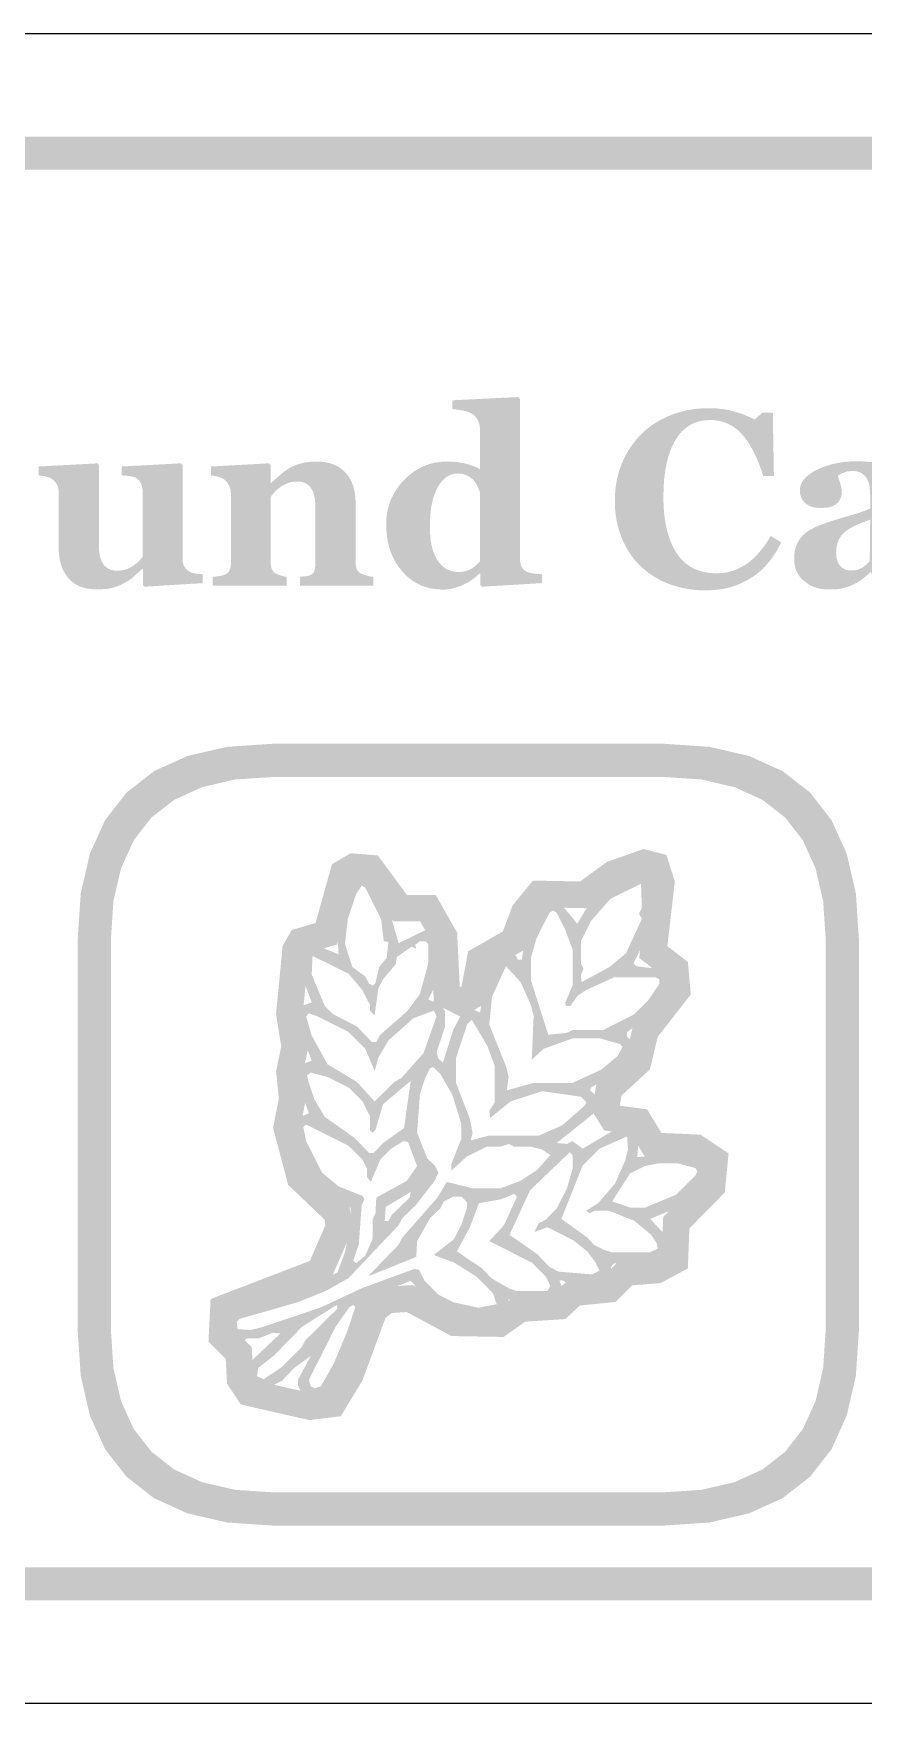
# Model space of a CAD drawing. Header units: millimetres. Extents: x 6 to 594, y 82 to 394.
# Drawn here: x 372.77 to 382.76, y 183.76 to 203.84 of the extents above; entities that cross this region are included whole.
import ezdxf

# ---------------------------------------------------------------- set-up
doc = ezdxf.new("R2010")
doc.units = ezdxf.units.MM
doc.layers.add('CUT', color=1, linetype='Continuous')
doc.layers.add('RASTER', color=7, linetype='Continuous')

msp = doc.modelspace()

# ---------------------------------------------------------------- hatches: boundary and pattern name
at = {"layer": 'RASTER'}
h = msp.add_hatch(color=7, dxfattribs=at)
h.paths.add_polyline_path([(347.2, 200.4), (347.234, 200.916), (347.338, 201.363), (347.509, 201.741), (347.75, 202.05), (348.059, 202.291), (348.438, 202.463), (348.884, 202.566), (349.4, 202.6), (406.6, 202.6), (407.116, 202.566), (407.563, 202.463), (407.941, 202.291), (408.25, 202.05), (408.491, 201.741), (408.663, 201.363), (408.766, 200.916), (408.8, 200.4), (408.8, 187.2), (408.766, 186.684), (408.662, 186.238), (408.491, 185.859), (408.25, 185.55), (407.941, 185.309), (407.563, 185.138), (407.116, 185.034), (406.6, 185), (349.4, 185), (348.884, 185.034), (348.438, 185.138), (348.059, 185.309), (347.75, 185.55), (347.509, 185.859), (347.338, 186.238), (347.234, 186.684), (347.2, 187.2)])
h.paths.add_polyline_path([(347.6, 200.4), (347.6, 187.2), (347.628, 186.778), (347.713, 186.413), (347.853, 186.103), (348.05, 185.85), (348.303, 185.653), (348.612, 185.513), (348.978, 185.428), (349.4, 185.4), (406.6, 185.4), (407.022, 185.428), (407.388, 185.513), (407.697, 185.653), (407.95, 185.85), (408.147, 186.103), (408.287, 186.413), (408.372, 186.778), (408.4, 187.2), (408.4, 200.4), (408.372, 200.822), (408.287, 201.188), (408.147, 201.497), (407.95, 201.75), (407.697, 201.947), (407.388, 202.088), (407.022, 202.172), (406.6, 202.2), (349.4, 202.2), (348.978, 202.172), (348.612, 202.088), (348.303, 201.947), (348.05, 201.75), (347.853, 201.497), (347.713, 201.188), (347.628, 200.822), (347.6, 200.4)])
h = msp.add_hatch(color=7, dxfattribs=at)
h.paths.add_polyline_path([(378.887, 197.231), (378.165, 197.188), (378.143, 197.209), (378.143, 197.344), (378.133, 197.346), (378.114, 197.327), (378.094, 197.309), (378.072, 197.291), (378.048, 197.274), (378.023, 197.257), (377.996, 197.241), (377.968, 197.226), (377.938, 197.211), (377.908, 197.197), (377.877, 197.186), (377.846, 197.176), (377.816, 197.168), (377.785, 197.161), (377.754, 197.157), (377.723, 197.154), (377.692, 197.153), (377.619, 197.157), (377.55, 197.167), (377.484, 197.184), (377.422, 197.208), (377.362, 197.239), (377.306, 197.277), (377.253, 197.321), (377.204, 197.373), (377.159, 197.43), (377.12, 197.491), (377.087, 197.556), (377.06, 197.625), (377.039, 197.698), (377.024, 197.775), (377.015, 197.856), (377.012, 197.941), (377.015, 198.017), (377.025, 198.09), (377.042, 198.161), (377.066, 198.228), (377.096, 198.293), (377.133, 198.355), (377.176, 198.415), (377.227, 198.471), (377.282, 198.523), (377.339, 198.568), (377.4, 198.606), (377.464, 198.637), (377.53, 198.662), (377.599, 198.679), (377.671, 198.689), (377.746, 198.693), (377.776, 198.692), (377.805, 198.691), (377.834, 198.689), (377.862, 198.686), (377.89, 198.682), (377.918, 198.677), (377.945, 198.672), (377.971, 198.666), (377.997, 198.659), (378.022, 198.651), (378.045, 198.644), (378.066, 198.636), (378.087, 198.628), (378.106, 198.62), (378.123, 198.611), (378.14, 198.602), (378.14, 199.081), (378.14, 199.094), (378.139, 199.108), (378.137, 199.121), (378.134, 199.133), (378.131, 199.146), (378.128, 199.158), (378.123, 199.171), (378.118, 199.183), (378.112, 199.194), (378.106, 199.205), (378.099, 199.215), (378.092, 199.225), (378.085, 199.234), (378.077, 199.242), (378.068, 199.25), (378.059, 199.257), (378.048, 199.264), (378.035, 199.272), (378.022, 199.278), (378.008, 199.284), (377.994, 199.29), (377.978, 199.295), (377.962, 199.299), (377.946, 199.303), (377.929, 199.306), (377.912, 199.309), (377.895, 199.312), (377.878, 199.315), (377.86, 199.317), (377.843, 199.319), (377.826, 199.321), (377.809, 199.323), (377.809, 199.429), (378.6, 199.468), (378.622, 199.444), (378.622, 197.524), (378.622, 197.51), (378.623, 197.497), (378.624, 197.484), (378.626, 197.472), (378.629, 197.461), (378.632, 197.45), (378.636, 197.44), (378.64, 197.43), (378.645, 197.421), (378.651, 197.412), (378.657, 197.404), (378.664, 197.396), (378.672, 197.389), (378.68, 197.382), (378.69, 197.376), (378.699, 197.37), (378.708, 197.366), (378.717, 197.362), (378.727, 197.359), (378.737, 197.356), (378.749, 197.353), (378.762, 197.351), (378.775, 197.348), (378.79, 197.346), (378.804, 197.345), (378.818, 197.343), (378.831, 197.342), (378.844, 197.341), (378.855, 197.34), (378.867, 197.339), (378.877, 197.338), (378.887, 197.338)])
h.paths.add_polyline_path([(378.14, 197.492), (378.14, 198.319), (378.137, 198.328), (378.134, 198.336), (378.131, 198.345), (378.128, 198.355), (378.124, 198.364), (378.12, 198.374), (378.116, 198.384), (378.111, 198.394), (378.107, 198.404), (378.101, 198.414), (378.096, 198.424), (378.09, 198.434), (378.083, 198.443), (378.076, 198.453), (378.069, 198.462), (378.061, 198.471), (378.053, 198.479), (378.045, 198.486), (378.036, 198.494), (378.027, 198.5), (378.016, 198.507), (378.006, 198.514), (377.994, 198.52), (377.982, 198.526), (377.97, 198.531), (377.957, 198.536), (377.944, 198.54), (377.93, 198.543), (377.916, 198.546), (377.902, 198.548), (377.887, 198.549), (377.872, 198.549), (377.836, 198.547), (377.802, 198.539), (377.769, 198.526), (377.739, 198.508), (377.709, 198.484), (377.682, 198.456), (377.656, 198.422), (377.632, 198.384), (377.61, 198.34), (377.591, 198.292), (377.574, 198.24), (377.561, 198.184), (377.551, 198.123), (377.544, 198.059), (377.539, 197.99), (377.538, 197.916), (377.538, 197.887), (377.539, 197.858), (377.54, 197.831), (377.542, 197.804), (377.544, 197.777), (377.547, 197.752), (377.551, 197.727), (377.555, 197.703), (377.559, 197.68), (377.565, 197.657), (377.571, 197.635), (377.578, 197.613), (377.586, 197.592), (377.594, 197.571), (377.604, 197.551), (377.614, 197.531), (377.625, 197.512), (377.637, 197.494), (377.649, 197.478), (377.663, 197.462), (377.677, 197.447), (377.691, 197.434), (377.707, 197.421), (377.723, 197.409), (377.74, 197.399), (377.758, 197.39), (377.777, 197.383), (377.797, 197.377), (377.817, 197.372), (377.838, 197.368), (377.861, 197.366), (377.884, 197.366), (377.905, 197.366), (377.926, 197.368), (377.946, 197.37), (377.965, 197.374), (377.983, 197.379), (378, 197.385), (378.016, 197.392), (378.031, 197.4), (378.046, 197.409), (378.06, 197.419), (378.074, 197.429), (378.088, 197.44), (378.101, 197.452), (378.114, 197.464), (378.127, 197.478), (378.14, 197.492)])
for points in [[(380.85, 197.144), (380.793, 197.145), (380.737, 197.149), (380.683, 197.155), (380.629, 197.163), (380.576, 197.173), (380.524, 197.186), (380.472, 197.201), (380.422, 197.218), (380.373, 197.238), (380.326, 197.259), (380.28, 197.283), (380.236, 197.309), (380.193, 197.337), (380.152, 197.367), (380.113, 197.399), (380.075, 197.433), (380.04, 197.468), (380.006, 197.506), (379.975, 197.545), (379.945, 197.587), (379.918, 197.63), (379.892, 197.676), (379.868, 197.724), (379.846, 197.773), (379.827, 197.825), (379.81, 197.877), (379.796, 197.931), (379.784, 197.986), (379.775, 198.043), (379.768, 198.1), (379.764, 198.159), (379.763, 198.22), (379.764, 198.279), (379.768, 198.338), (379.775, 198.396), (379.784, 198.452), (379.796, 198.508), (379.81, 198.562), (379.827, 198.615), (379.847, 198.667), (379.869, 198.718), (379.894, 198.767), (379.92, 198.814), (379.948, 198.859), (379.979, 198.903), (380.012, 198.945), (380.047, 198.985), (380.084, 199.024), (380.122, 199.06), (380.162, 199.094), (380.204, 199.125), (380.248, 199.155), (380.294, 199.183), (380.342, 199.208), (380.391, 199.232), (380.443, 199.253), (380.495, 199.272), (380.549, 199.289), (380.604, 199.303), (380.659, 199.314), (380.716, 199.323), (380.773, 199.329), (380.832, 199.333), (380.891, 199.334), (380.934, 199.334), (380.975, 199.332), (381.016, 199.328), (381.056, 199.324), (381.095, 199.318), (381.133, 199.311), (381.17, 199.302), (381.206, 199.293), (381.241, 199.282), (381.274, 199.271), (381.306, 199.26), (381.337, 199.248), (381.366, 199.236), (381.394, 199.224), (381.421, 199.211), (381.446, 199.198), (381.537, 199.279), (381.664, 199.279), (381.677, 198.52), (381.549, 198.52), (381.52, 198.604), (381.491, 198.682), (381.46, 198.754), (381.428, 198.821), (381.394, 198.882), (381.359, 198.937), (381.323, 198.986), (381.285, 199.03), (381.245, 199.068), (381.204, 199.101), (381.16, 199.129), (381.114, 199.152), (381.066, 199.169), (381.016, 199.182), (380.964, 199.19), (380.91, 199.192), (380.843, 199.188), (380.78, 199.177), (380.722, 199.158), (380.667, 199.132), (380.617, 199.097), (380.571, 199.056), (380.529, 199.007), (380.491, 198.95), (380.457, 198.886), (380.428, 198.816), (380.403, 198.74), (380.383, 198.658), (380.368, 198.57), (380.356, 198.476), (380.35, 198.376), (380.347, 198.269), (380.348, 198.209), (380.35, 198.15), (380.354, 198.094), (380.36, 198.04), (380.367, 197.988), (380.375, 197.939), (380.385, 197.892), (380.396, 197.847), (380.409, 197.804), (380.423, 197.763), (380.438, 197.725), (380.453, 197.689), (380.47, 197.655), (380.487, 197.622), (380.505, 197.593), (380.525, 197.565), (380.546, 197.538), (380.569, 197.513), (380.593, 197.49), (380.617, 197.468), (380.643, 197.449), (380.669, 197.431), (380.697, 197.415), (380.725, 197.401), (380.755, 197.389), (380.785, 197.379), (380.816, 197.37), (380.847, 197.362), (380.88, 197.357), (380.913, 197.353), (380.947, 197.35), (380.982, 197.349), (381.032, 197.351), (381.081, 197.356), (381.129, 197.365), (381.176, 197.377), (381.221, 197.393), (381.264, 197.412), (381.306, 197.435), (381.347, 197.461), (381.387, 197.49), (381.426, 197.524), (381.463, 197.56), (381.5, 197.601), (381.537, 197.645), (381.572, 197.692), (381.606, 197.743), (381.639, 197.798), (381.765, 197.721), (381.749, 197.69), (381.733, 197.659), (381.716, 197.629), (381.698, 197.599), (381.68, 197.571), (381.661, 197.543), (381.642, 197.517), (381.622, 197.491), (381.601, 197.466), (381.58, 197.442), (381.558, 197.418), (381.535, 197.396), (381.511, 197.375), (381.487, 197.354), (381.462, 197.334), (381.436, 197.316), (381.406, 197.296), (381.376, 197.278), (381.346, 197.26), (381.314, 197.244), (381.282, 197.229), (381.249, 197.215), (381.215, 197.202), (381.18, 197.19), (381.144, 197.179), (381.107, 197.17), (381.068, 197.162), (381.028, 197.156), (380.986, 197.151), (380.942, 197.147), (380.897, 197.145), (380.85, 197.144)], [(374.804, 197.231), (374.106, 197.188), (374.084, 197.209), (374.084, 197.401), (374.075, 197.401), (374.063, 197.389), (374.05, 197.378), (374.038, 197.367), (374.026, 197.356), (374.014, 197.345), (374.001, 197.334), (373.989, 197.323), (373.978, 197.312), (373.965, 197.301), (373.953, 197.291), (373.939, 197.281), (373.925, 197.271), (373.911, 197.261), (373.896, 197.252), (373.88, 197.243), (373.864, 197.234), (373.845, 197.224), (373.827, 197.215), (373.809, 197.207), (373.791, 197.199), (373.774, 197.192), (373.756, 197.186), (373.739, 197.18), (373.723, 197.175), (373.705, 197.171), (373.686, 197.167), (373.664, 197.163), (373.641, 197.161), (373.616, 197.159), (373.588, 197.157), (373.559, 197.156), (373.529, 197.156), (373.475, 197.158), (373.424, 197.164), (373.377, 197.175), (373.333, 197.189), (373.292, 197.208), (373.255, 197.231), (373.221, 197.258), (373.189, 197.289), (373.162, 197.324), (373.138, 197.363), (373.118, 197.405), (373.101, 197.45), (373.088, 197.499), (373.079, 197.551), (373.073, 197.607), (373.072, 197.666), (373.072, 198.325), (373.071, 198.339), (373.07, 198.352), (373.068, 198.365), (373.066, 198.377), (373.063, 198.388), (373.059, 198.399), (373.055, 198.409), (373.05, 198.418), (373.044, 198.427), (373.038, 198.435), (373.031, 198.444), (373.024, 198.452), (373.016, 198.46), (373.008, 198.467), (373, 198.475), (372.991, 198.482), (372.983, 198.487), (372.975, 198.492), (372.967, 198.496), (372.957, 198.501), (372.947, 198.504), (372.937, 198.508), (372.926, 198.511), (372.915, 198.513), (372.903, 198.516), (372.892, 198.518), (372.881, 198.519), (372.87, 198.521), (372.86, 198.523), (372.849, 198.524), (372.839, 198.525), (372.83, 198.526), (372.83, 198.633), (373.54, 198.671), (373.556, 198.649), (373.556, 197.675), (373.557, 197.638), (373.56, 197.604), (373.565, 197.573), (373.571, 197.544), (373.579, 197.517), (373.589, 197.493), (373.601, 197.471), (373.614, 197.452), (373.629, 197.435), (373.646, 197.421), (373.664, 197.408), (373.683, 197.398), (373.703, 197.39), (373.725, 197.385), (373.749, 197.381), (373.773, 197.38), (373.799, 197.381), (373.824, 197.384), (373.848, 197.388), (373.872, 197.394), (373.895, 197.401), (373.917, 197.411), (373.939, 197.422), (373.96, 197.434), (373.98, 197.448), (373.999, 197.462), (374.016, 197.476), (374.032, 197.49), (374.046, 197.505), (374.059, 197.52), (374.071, 197.535), (374.081, 197.55), (374.081, 198.34), (374.081, 198.352), (374.08, 198.364), (374.078, 198.376), (374.076, 198.387), (374.073, 198.398), (374.07, 198.409), (374.066, 198.419), (374.062, 198.429), (374.057, 198.439), (374.051, 198.448), (374.045, 198.457), (374.038, 198.465), (374.031, 198.473), (374.023, 198.48), (374.015, 198.487), (374.006, 198.493), (373.999, 198.498), (373.992, 198.502), (373.983, 198.505), (373.974, 198.508), (373.964, 198.511), (373.954, 198.513), (373.943, 198.515), (373.931, 198.517), (373.918, 198.518), (373.906, 198.52), (373.894, 198.521), (373.881, 198.522), (373.868, 198.523), (373.856, 198.524), (373.843, 198.525), (373.83, 198.526), (373.83, 198.633), (374.541, 198.671), (374.563, 198.649), (374.563, 197.518), (374.563, 197.505), (374.564, 197.493), (374.566, 197.482), (374.568, 197.47), (374.571, 197.46), (374.574, 197.45), (374.578, 197.44), (374.583, 197.431), (374.589, 197.422), (374.595, 197.413), (374.601, 197.405), (374.609, 197.398), (374.616, 197.39), (374.625, 197.383), (374.634, 197.376), (374.643, 197.37), (374.651, 197.366), (374.658, 197.362), (374.667, 197.358), (374.675, 197.355), (374.685, 197.352), (374.695, 197.35), (374.705, 197.348), (374.716, 197.346), (374.727, 197.344), (374.738, 197.343), (374.749, 197.342), (374.76, 197.34), (374.771, 197.34), (374.782, 197.339), (374.793, 197.338), (374.804, 197.338)], [(376.857, 197.2), (375.975, 197.2), (375.975, 197.307), (375.982, 197.308), (375.99, 197.308), (375.997, 197.309), (376.006, 197.31), (376.014, 197.311), (376.023, 197.312), (376.033, 197.313), (376.042, 197.314), (376.052, 197.315), (376.061, 197.317), (376.069, 197.318), (376.077, 197.32), (376.084, 197.322), (376.091, 197.324), (376.097, 197.326), (376.102, 197.329), (376.11, 197.333), (376.117, 197.338), (376.123, 197.343), (376.129, 197.349), (376.134, 197.355), (376.139, 197.361), (376.143, 197.368), (376.146, 197.376), (376.149, 197.384), (376.152, 197.393), (376.154, 197.403), (376.156, 197.414), (376.158, 197.426), (376.159, 197.438), (376.159, 197.452), (376.159, 197.467), (376.159, 198.152), (376.159, 198.188), (376.156, 198.222), (376.152, 198.254), (376.146, 198.283), (376.138, 198.31), (376.129, 198.335), (376.117, 198.357), (376.104, 198.377), (376.09, 198.395), (376.074, 198.41), (376.056, 198.423), (376.037, 198.434), (376.016, 198.442), (375.993, 198.448), (375.969, 198.451), (375.943, 198.452), (375.928, 198.452), (375.914, 198.451), (375.9, 198.45), (375.886, 198.448), (375.873, 198.446), (375.859, 198.443), (375.846, 198.439), (375.833, 198.435), (375.821, 198.43), (375.808, 198.425), (375.796, 198.419), (375.784, 198.413), (375.771, 198.407), (375.759, 198.399), (375.747, 198.392), (375.735, 198.384), (375.724, 198.376), (375.714, 198.369), (375.705, 198.361), (375.696, 198.354), (375.688, 198.346), (375.68, 198.339), (375.673, 198.331), (375.667, 198.324), (375.66, 198.316), (375.654, 198.309), (375.648, 198.301), (375.643, 198.295), (375.638, 198.288), (375.633, 198.282), (375.628, 198.275), (375.623, 198.269), (375.623, 197.483), (375.624, 197.47), (375.624, 197.458), (375.625, 197.447), (375.627, 197.436), (375.629, 197.425), (375.632, 197.415), (375.635, 197.406), (375.638, 197.397), (375.642, 197.389), (375.646, 197.381), (375.652, 197.374), (375.657, 197.367), (375.664, 197.361), (375.671, 197.355), (375.678, 197.35), (375.686, 197.345), (375.692, 197.342), (375.699, 197.339), (375.706, 197.336), (375.713, 197.333), (375.72, 197.33), (375.728, 197.327), (375.736, 197.324), (375.745, 197.322), (375.754, 197.319), (375.762, 197.317), (375.771, 197.315), (375.78, 197.313), (375.788, 197.311), (375.797, 197.309), (375.805, 197.308), (375.814, 197.307), (375.814, 197.2), (374.923, 197.2), (374.923, 197.307), (374.932, 197.308), (374.941, 197.309), (374.951, 197.309), (374.96, 197.31), (374.969, 197.311), (374.978, 197.313), (374.988, 197.314), (374.997, 197.315), (375.006, 197.316), (375.015, 197.318), (375.024, 197.319), (375.032, 197.321), (375.039, 197.323), (375.047, 197.325), (375.054, 197.327), (375.061, 197.329), (375.072, 197.333), (375.082, 197.338), (375.092, 197.343), (375.1, 197.349), (375.108, 197.356), (375.115, 197.363), (375.12, 197.371), (375.125, 197.379), (375.129, 197.387), (375.133, 197.397), (375.136, 197.407), (375.138, 197.418), (375.14, 197.429), (375.142, 197.441), (375.143, 197.453), (375.143, 197.467), (375.143, 198.319), (375.142, 198.33), (375.141, 198.342), (375.14, 198.353), (375.137, 198.364), (375.134, 198.375), (375.13, 198.386), (375.125, 198.397), (375.119, 198.408), (375.113, 198.419), (375.107, 198.429), (375.1, 198.439), (375.092, 198.448), (375.084, 198.457), (375.076, 198.465), (375.067, 198.473), (375.058, 198.48), (375.051, 198.485), (375.044, 198.489), (375.036, 198.493), (375.028, 198.496), (375.019, 198.5), (375.01, 198.503), (375.001, 198.507), (374.991, 198.51), (374.981, 198.512), (374.971, 198.515), (374.96, 198.517), (374.949, 198.519), (374.938, 198.521), (374.926, 198.523), (374.915, 198.524), (374.903, 198.526), (374.903, 198.633), (375.601, 198.671), (375.623, 198.649), (375.623, 198.436), (375.629, 198.436), (375.64, 198.446), (375.651, 198.456), (375.662, 198.466), (375.675, 198.477), (375.687, 198.488), (375.701, 198.499), (375.714, 198.512), (375.729, 198.524), (375.743, 198.537), (375.758, 198.549), (375.771, 198.56), (375.785, 198.571), (375.799, 198.581), (375.812, 198.59), (375.825, 198.599), (375.837, 198.608), (375.851, 198.616), (375.866, 198.625), (375.883, 198.633), (375.9, 198.64), (375.918, 198.648), (375.937, 198.655), (375.958, 198.661), (375.979, 198.668), (376.001, 198.674), (376.024, 198.679), (376.047, 198.683), (376.07, 198.686), (376.094, 198.689), (376.118, 198.691), (376.142, 198.692), (376.167, 198.693), (376.225, 198.691), (376.279, 198.684), (376.329, 198.674), (376.376, 198.659), (376.419, 198.64), (376.458, 198.616), (376.493, 198.589), (376.525, 198.557), (376.553, 198.522), (376.577, 198.484), (376.598, 198.443), (376.614, 198.4), (376.627, 198.353), (376.637, 198.304), (376.642, 198.252), (376.644, 198.198), (376.644, 197.48), (376.645, 197.467), (376.645, 197.454), (376.647, 197.442), (376.648, 197.431), (376.651, 197.421), (376.653, 197.411), (376.657, 197.402), (376.66, 197.393), (376.665, 197.386), (376.67, 197.378), (376.676, 197.371), (376.683, 197.364), (376.691, 197.358), (376.7, 197.352), (376.71, 197.347), (376.72, 197.342), (376.726, 197.34), (376.733, 197.337), (376.74, 197.334), (376.747, 197.332), (376.754, 197.329), (376.762, 197.327), (376.77, 197.324), (376.778, 197.322), (376.787, 197.319), (376.796, 197.317), (376.805, 197.315), (376.815, 197.313), (376.825, 197.311), (376.835, 197.309), (376.846, 197.308), (376.857, 197.307)]]:
    msp.add_hatch(color=7, dxfattribs=at).paths.add_polyline_path(points)
h = msp.add_hatch(color=7, dxfattribs=at)
h.paths.add_polyline_path([(383.564, 197.231), (383.548, 197.224), (383.531, 197.217), (383.513, 197.211), (383.494, 197.204), (383.474, 197.198), (383.454, 197.191), (383.433, 197.185), (383.412, 197.179), (383.39, 197.174), (383.367, 197.169), (383.345, 197.165), (383.321, 197.162), (383.298, 197.159), (383.274, 197.158), (383.25, 197.156), (383.226, 197.156), (383.182, 197.157), (383.142, 197.159), (383.104, 197.164), (383.069, 197.169), (383.038, 197.177), (383.009, 197.186), (382.983, 197.197), (382.961, 197.21), (382.94, 197.224), (382.922, 197.239), (382.905, 197.256), (382.889, 197.275), (382.876, 197.294), (382.864, 197.316), (382.854, 197.338), (382.845, 197.363), (382.836, 197.363), (382.824, 197.35), (382.812, 197.339), (382.799, 197.327), (382.787, 197.316), (382.775, 197.306), (382.764, 197.296), (382.752, 197.287), (382.74, 197.278), (382.729, 197.269), (382.717, 197.261), (382.705, 197.253), (382.692, 197.245), (382.68, 197.238), (382.667, 197.231), (382.654, 197.224), (382.641, 197.218), (382.624, 197.21), (382.607, 197.203), (382.59, 197.196), (382.574, 197.19), (382.557, 197.184), (382.541, 197.179), (382.525, 197.174), (382.509, 197.17), (382.492, 197.166), (382.474, 197.163), (382.454, 197.161), (382.432, 197.158), (382.409, 197.157), (382.385, 197.156), (382.359, 197.155), (382.331, 197.155), (382.289, 197.156), (382.249, 197.161), (382.21, 197.169), (382.173, 197.18), (382.138, 197.194), (382.104, 197.211), (382.072, 197.231), (382.041, 197.255), (382.013, 197.281), (381.988, 197.309), (381.968, 197.339), (381.951, 197.372), (381.938, 197.406), (381.928, 197.442), (381.923, 197.48), (381.921, 197.521), (381.921, 197.544), (381.922, 197.567), (381.924, 197.588), (381.927, 197.609), (381.931, 197.629), (381.935, 197.648), (381.941, 197.666), (381.947, 197.683), (381.954, 197.699), (381.962, 197.715), (381.97, 197.73), (381.979, 197.745), (381.989, 197.76), (381.999, 197.774), (382.01, 197.788), (382.022, 197.801), (382.033, 197.812), (382.045, 197.823), (382.057, 197.833), (382.069, 197.843), (382.082, 197.853), (382.095, 197.862), (382.109, 197.87), (382.124, 197.878), (382.138, 197.886), (382.153, 197.893), (382.168, 197.901), (382.184, 197.908), (382.2, 197.915), (382.217, 197.922), (382.233, 197.929), (382.25, 197.935), (382.284, 197.947), (382.319, 197.96), (382.357, 197.972), (382.395, 197.985), (382.436, 197.997), (382.478, 198.01), (382.521, 198.023), (382.567, 198.036), (382.611, 198.049), (382.653, 198.061), (382.691, 198.073), (382.726, 198.085), (382.758, 198.096), (382.787, 198.108), (382.813, 198.118), (382.836, 198.129), (382.836, 198.269), (382.836, 198.279), (382.836, 198.289), (382.835, 198.3), (382.835, 198.312), (382.834, 198.324), (382.833, 198.337), (382.832, 198.351), (382.83, 198.366), (382.829, 198.381), (382.827, 198.395), (382.824, 198.408), (382.821, 198.421), (382.818, 198.434), (382.814, 198.445), (382.81, 198.457), (382.805, 198.467), (382.8, 198.479), (382.794, 198.49), (382.787, 198.5), (382.779, 198.51), (382.771, 198.52), (382.761, 198.529), (382.752, 198.538), (382.741, 198.546), (382.73, 198.554), (382.717, 198.56), (382.704, 198.566), (382.69, 198.57), (382.675, 198.574), (382.659, 198.576), (382.643, 198.578), (382.625, 198.578), (382.609, 198.578), (382.594, 198.577), (382.58, 198.576), (382.566, 198.574), (382.553, 198.571), (382.541, 198.568), (382.529, 198.564), (382.518, 198.56), (382.507, 198.556), (382.497, 198.551), (382.488, 198.546), (382.479, 198.542), (382.47, 198.537), (382.462, 198.532), (382.455, 198.528), (382.448, 198.523), (382.449, 198.515), (382.451, 198.506), (382.454, 198.496), (382.456, 198.486), (382.46, 198.474), (382.464, 198.462), (382.468, 198.448), (382.473, 198.433), (382.478, 198.418), (382.482, 198.404), (382.485, 198.389), (382.488, 198.374), (382.491, 198.36), (382.492, 198.346), (382.493, 198.332), (382.493, 198.318), (382.493, 198.311), (382.493, 198.304), (382.492, 198.297), (382.49, 198.29), (382.488, 198.282), (382.486, 198.273), (382.483, 198.265), (382.48, 198.255), (382.477, 198.246), (382.473, 198.238), (382.469, 198.23), (382.464, 198.222), (382.459, 198.215), (382.454, 198.208), (382.448, 198.202), (382.442, 198.196), (382.434, 198.189), (382.425, 198.182), (382.416, 198.176), (382.406, 198.17), (382.397, 198.165), (382.387, 198.16), (382.377, 198.155), (382.367, 198.151), (382.356, 198.147), (382.343, 198.144), (382.329, 198.141), (382.314, 198.139), (382.297, 198.137), (382.279, 198.136), (382.259, 198.135), (382.239, 198.135), (382.209, 198.135), (382.181, 198.138), (382.155, 198.143), (382.13, 198.149), (382.108, 198.158), (382.088, 198.168), (382.069, 198.18), (382.052, 198.194), (382.038, 198.209), (382.025, 198.226), (382.014, 198.243), (382.005, 198.262), (381.998, 198.282), (381.993, 198.303), (381.99, 198.325), (381.99, 198.348), (381.991, 198.369), (381.994, 198.388), (381.999, 198.408), (382.006, 198.426), (382.015, 198.444), (382.026, 198.462), (382.039, 198.479), (382.055, 198.496), (382.071, 198.512), (382.089, 198.527), (382.108, 198.541), (382.127, 198.555), (382.147, 198.568), (382.169, 198.581), (382.191, 198.592), (382.214, 198.603), (382.237, 198.614), (382.262, 198.624), (382.287, 198.633), (382.313, 198.642), (382.34, 198.651), (382.368, 198.658), (382.396, 198.665), (382.426, 198.671), (382.456, 198.677), (382.485, 198.682), (382.514, 198.686), (382.542, 198.69), (382.569, 198.692), (382.596, 198.694), (382.623, 198.695), (382.649, 198.696), (382.684, 198.695), (382.718, 198.695), (382.752, 198.693), (382.785, 198.691), (382.817, 198.689), (382.849, 198.686), (382.879, 198.683), (382.909, 198.679), (382.939, 198.674), (382.967, 198.668), (382.995, 198.661), (383.022, 198.653), (383.049, 198.644), (383.074, 198.633), (383.099, 198.622), (383.123, 198.609), (383.145, 198.596), (383.166, 198.581), (383.186, 198.564), (383.205, 198.546), (383.222, 198.527), (383.239, 198.506), (383.254, 198.484), (383.268, 198.46), (383.28, 198.435), (383.291, 198.408), (383.3, 198.379), (383.308, 198.348), (383.314, 198.316), (383.318, 198.281), (383.32, 198.245), (383.321, 198.206), (383.321, 198.164), (383.321, 198.12), (383.32, 198.074), (383.319, 198.025), (383.318, 197.975), (383.317, 197.923), (383.316, 197.87), (383.314, 197.814), (383.313, 197.759), (383.312, 197.71), (383.31, 197.665), (383.31, 197.626), (383.309, 197.591), (383.308, 197.561), (383.308, 197.535), (383.308, 197.515), (383.308, 197.499), (383.309, 197.484), (383.311, 197.469), (383.313, 197.456), (383.316, 197.443), (383.319, 197.432), (383.323, 197.421), (383.328, 197.411), (383.333, 197.402), (383.339, 197.393), (383.345, 197.385), (383.353, 197.378), (383.361, 197.371), (383.369, 197.365), (383.379, 197.359), (383.388, 197.354), (383.395, 197.351), (383.403, 197.349), (383.411, 197.346), (383.42, 197.344), (383.431, 197.343), (383.442, 197.342), (383.454, 197.341), (383.467, 197.34), (383.48, 197.339), (383.493, 197.339), (383.506, 197.339), (383.518, 197.338), (383.53, 197.338), (383.542, 197.338), (383.553, 197.338), (383.564, 197.338)])
h.paths.add_polyline_path([(382.836, 197.994), (382.816, 197.987), (382.795, 197.98), (382.775, 197.972), (382.755, 197.964), (382.734, 197.956), (382.714, 197.948), (382.694, 197.939), (382.674, 197.93), (382.654, 197.921), (382.635, 197.912), (382.617, 197.903), (382.6, 197.893), (382.584, 197.884), (382.569, 197.874), (382.555, 197.865), (382.542, 197.855), (382.529, 197.844), (382.516, 197.833), (382.504, 197.821), (382.493, 197.808), (382.483, 197.795), (382.474, 197.78), (382.465, 197.766), (382.457, 197.75), (382.45, 197.734), (382.443, 197.717), (382.438, 197.699), (382.434, 197.681), (382.43, 197.662), (382.428, 197.642), (382.427, 197.621), (382.426, 197.6), (382.427, 197.572), (382.429, 197.547), (382.433, 197.523), (382.439, 197.501), (382.446, 197.482), (382.455, 197.464), (382.466, 197.448), (382.478, 197.434), (382.491, 197.422), (382.506, 197.412), (382.52, 197.403), (382.536, 197.396), (382.552, 197.39), (382.57, 197.386), (382.588, 197.384), (382.606, 197.383), (382.626, 197.384), (382.645, 197.385), (382.663, 197.388), (382.68, 197.391), (382.696, 197.396), (382.711, 197.402), (382.725, 197.408), (382.739, 197.416), (382.752, 197.425), (382.764, 197.434), (382.776, 197.443), (382.788, 197.453), (382.799, 197.463), (382.81, 197.474), (382.82, 197.486), (382.83, 197.497)])
h = msp.add_hatch(color=7, dxfattribs=at)
h.paths.add_polyline_path([(373.3, 192.95), (373.337, 193.501), (373.447, 193.978), (373.63, 194.382), (373.888, 194.713), (374.218, 194.97), (374.622, 195.153), (375.099, 195.263), (375.65, 195.3), (380.35, 195.3), (380.901, 195.263), (381.378, 195.153), (381.782, 194.97), (382.112, 194.713), (382.37, 194.382), (382.553, 193.978), (382.663, 193.501), (382.7, 192.95), (382.7, 188.25), (382.663, 187.699), (382.553, 187.222), (382.37, 186.818), (382.113, 186.488), (381.782, 186.23), (381.378, 186.047), (380.901, 185.937), (380.35, 185.9), (375.65, 185.9), (375.099, 185.937), (374.622, 186.047), (374.218, 186.23), (373.888, 186.488), (373.63, 186.818), (373.447, 187.222), (373.337, 187.699), (373.3, 188.25)])
h.paths.add_polyline_path([(373.7, 192.95), (373.7, 188.25), (373.73, 187.793), (373.822, 187.397), (373.974, 187.062), (374.188, 186.788), (374.462, 186.574), (374.797, 186.422), (375.193, 186.33), (375.65, 186.3), (380.35, 186.3), (380.807, 186.33), (381.203, 186.422), (381.538, 186.574), (381.813, 186.788), (382.026, 187.062), (382.178, 187.397), (382.27, 187.793), (382.3, 188.25), (382.3, 192.95), (382.27, 193.407), (382.178, 193.803), (382.026, 194.138), (381.812, 194.413), (381.538, 194.626), (381.203, 194.778), (380.807, 194.87), (380.35, 194.9), (375.65, 194.9), (375.193, 194.87), (374.797, 194.778), (374.462, 194.626), (374.188, 194.413), (373.974, 194.138), (373.822, 193.803), (373.73, 193.407), (373.7, 192.95)])
h = msp.add_hatch(color=7, dxfattribs=at)
h.paths.add_polyline_path([(380.108, 194.034), (380.385, 193.963), (380.485, 193.642), (380.395, 192.867), (380.642, 192.676), (380.677, 192.286), (380.279, 191.776), (380.186, 191.386), (379.843, 191.069), (379.823, 190.955), (379.827, 190.948), (380.152, 190.904), (380.324, 190.621), (380.794, 190.6), (381.131, 190.375), (381.087, 189.906), (380.66, 189.473), (380.642, 188.992), (380.315, 188.816), (379.97, 188.788), (379.771, 188.589), (379.343, 188.546), (379.167, 188.383), (378.685, 188.352), (378.425, 188.168), (377.797, 188.179), (377.259, 188.467), (377.081, 188.456), (377.004, 188.399), (376.728, 187.648), (376.466, 187.215), (376.087, 187.168), (375.263, 187.356), (375.097, 187.605), (375.081, 187.905), (374.874, 188.112), (374.899, 188.624), (376.093, 189.082), (376.281, 189.512), (376.27, 189.579), (375.832, 189.997), (375.651, 190.684), (375.72, 191.031), (375.687, 191.366), (375.749, 191.658), (375.687, 192.053), (375.766, 192.868), (375.875, 193.061), (376.162, 193.145), (376.36, 193.853), (376.586, 193.984), (376.912, 193.957), (377.261, 193.483), (377.608, 193.483), (377.866, 193.028), (377.897, 192.382), (377.91, 192.375), (377.918, 192.38), (377.999, 192.805), (378.416, 193.043), (378.532, 193.354), (378.778, 193.655), (379.346, 193.644), (379.669, 193.88)])
h.paths.add_polyline_path([(380.122, 193.7), (379.82, 193.594), (379.448, 193.322), (378.928, 193.332), (378.814, 193.192), (378.676, 192.822), (378.285, 192.6), (378.206, 192.183), (377.927, 192.008), (377.586, 192.181), (377.55, 192.937), (377.421, 193.163), (377.1, 193.163), (376.741, 193.65), (376.66, 193.657), (376.633, 193.641), (376.423, 192.887), (376.089, 192.79), (376.078, 192.77), (376.01, 192.063), (376.075, 191.649), (376.01, 191.348), (376.044, 191.015), (375.979, 190.694), (376.119, 190.166), (376.569, 189.736), (376.612, 189.469), (376.332, 188.831), (375.209, 188.4), (375.201, 188.238), (375.394, 188.045), (375.412, 187.71), (375.459, 187.639), (376.104, 187.493), (376.273, 187.513), (376.438, 187.787), (376.736, 188.599), (376.967, 188.769), (377.329, 188.792), (377.88, 188.498), (378.326, 188.49), (378.574, 188.666), (379.033, 188.695), (379.204, 188.853), (379.625, 188.896), (379.827, 189.098), (380.222, 189.13), (380.329, 189.187), (380.345, 189.609), (380.779, 190.05), (380.795, 190.215), (380.691, 190.284), (380.14, 190.309), (379.958, 190.607), (379.635, 190.651), (379.486, 190.89), (379.546, 191.231), (379.897, 191.555), (379.984, 191.919), (380.347, 192.383), (380.336, 192.508), (380.056, 192.724), (380.159, 193.612), (380.132, 193.698), (380.122, 193.7)])
h = msp.add_hatch(color=7, dxfattribs=at)
h.paths.add_polyline_path([(376.66, 193.75), (376.793, 193.704), (376.927, 193.537), (377.05, 193.293), (377.161, 192.902), (377.484, 193.059), (377.561, 193.036), (377.618, 192.959), (377.618, 192.792), (377.651, 192.692), (377.585, 192.358), (377.518, 192.225), (377.661, 192.168), (377.718, 192.091), (377.718, 191.891), (377.618, 191.59), (377.641, 191.514), (377.695, 191.467), (377.818, 191.857), (377.908, 192.034), (378.019, 192.125), (378.142, 192.068), (378.185, 192.358), (378.252, 192.559), (378.376, 192.769), (378.486, 192.792), (378.576, 192.749), (378.596, 192.702), (378.643, 192.702), (378.686, 192.993), (378.91, 193.403), (379.02, 193.46), (379.063, 193.437), (379.311, 193.136), (379.411, 193.303), (379.678, 193.57), (379.888, 193.694), (380.122, 193.76), (380.165, 193.737), (380.222, 193.66), (380.222, 193.293), (380.122, 192.926), (379.988, 192.659), (380.022, 192.625), (380.289, 192.592), (380.399, 192.535), (380.422, 192.392), (380.332, 192.215), (380.245, 192.135), (380.199, 192.048), (379.911, 191.834), (379.911, 191.781), (379.988, 191.691), (379.931, 191.514), (379.765, 191.347), (379.477, 191.166), (379.464, 191.133), (379.554, 191.056), (379.554, 190.956), (379.497, 190.846), (379.063, 190.499), (379.187, 190.489), (379.254, 190.522), (379.377, 190.432), (379.755, 190.656), (379.955, 190.689), (380.055, 190.589), (380.032, 190.332), (380.689, 190.355), (380.866, 190.265), (380.89, 190.121), (380.833, 190.011), (380.566, 189.744), (380.189, 189.587), (380.365, 189.397), (380.422, 189.287), (380.399, 189.143), (380.322, 189.087), (380.189, 189.053), (379.755, 189.053), (379.721, 189.02), (379.698, 188.876), (379.621, 188.819), (379.187, 188.819), (379.12, 188.853), (379.097, 188.843), (379.12, 188.786), (379.097, 188.643), (378.953, 188.586), (378.486, 188.619), (378.443, 188.462), (378.352, 188.419), (377.918, 188.419), (377.785, 188.452), (377.541, 188.576), (377.307, 188.843), (376.793, 188.643), (376.616, 188.085), (376.393, 187.574), (376.326, 187.474), (376.216, 187.417), (376.116, 187.417), (376.005, 187.474), (375.949, 187.584), (375.949, 187.651), (376.106, 187.941), (375.905, 187.795), (375.758, 187.641), (375.581, 187.551), (375.481, 187.551), (375.391, 187.594), (375.348, 187.684), (375.371, 187.861), (375.738, 188.209), (375.648, 188.219), (375.481, 188.152), (375.348, 188.152), (375.281, 188.118), (375.137, 188.209), (375.114, 188.419), (375.137, 188.462), (375.248, 188.519), (375.949, 188.719), (376.426, 188.943), (376.516, 189.187), (376.583, 189.521), (376.583, 189.721), (376.339, 189.844), (376.139, 190.045), (375.982, 190.322), (375.915, 190.555), (375.939, 190.799), (376.082, 190.856), (375.949, 191.223), (375.949, 191.39), (375.972, 191.434), (376.116, 191.49), (375.949, 191.924), (375.949, 192.091), (375.972, 192.135), (376.116, 192.191), (376.015, 192.458), (375.992, 192.702), (376.015, 192.792), (376.082, 192.859), (376.216, 192.859), (376.439, 192.769), (376.416, 193.193), (376.483, 193.46), (376.606, 193.704)])
h.paths.add_polyline_path([(380.078, 193.617), (379.711, 193.437), (379.477, 193.17), (379.354, 192.926), (379.354, 192.659), (379.387, 192.592), (379.354, 192.525), (379.364, 192.435), (379.698, 192.615), (379.898, 192.782), (380.088, 193.193), (380.055, 193.26), (380.088, 193.326)])
h.paths.add_polyline_path([(376.717, 193.594), (376.65, 193.493), (376.55, 193.193), (376.516, 192.892), (376.606, 192.615), (376.76, 192.502), (376.807, 192.415), (376.85, 192.392), (376.883, 192.425), (376.927, 192.615), (377.017, 192.725), (377.04, 192.916), (376.984, 192.926), (376.95, 193.193), (376.76, 193.57)])
h.paths.add_polyline_path([(379.02, 193.293), (378.977, 193.27), (378.82, 192.959), (378.753, 192.725), (378.753, 192.458), (378.963, 191.801), (379.187, 191.824), (379.254, 191.857), (379.621, 191.857), (379.998, 192.048), (380.165, 192.215), (380.299, 192.415), (380.299, 192.468), (380.255, 192.492), (379.755, 192.492), (379.411, 192.335), (379.311, 192.268), (379.23, 192.148), (379.177, 192.148), (379.164, 192.181), (379.254, 192.392), (379.254, 192.826), (379.164, 193.069), (379.063, 193.27)])
h.paths.add_polyline_path([(377.418, 192.926), (377.361, 192.882), (377.374, 192.836), (377.317, 192.859), (377.141, 192.736), (377.127, 192.649), (376.974, 192.468), (376.917, 192.358), (376.873, 192.034), (376.817, 192.091), (376.817, 192.158), (376.727, 192.335), (376.56, 192.535), (376.126, 192.749), (376.116, 192.525), (376.273, 192.148), (376.373, 192.048), (376.66, 191.901), (376.84, 191.714), (376.893, 191.714), (376.94, 191.801), (377.261, 192.081), (377.418, 192.291), (377.518, 192.659), (377.518, 192.892), (377.484, 192.926)])
h.paths.add_polyline_path([(378.453, 192.625), (378.286, 192.258), (378.252, 191.924), (378.453, 191.423), (378.486, 191.29), (378.463, 191.133), (378.786, 191.223), (379.254, 191.223), (379.598, 191.38), (379.798, 191.547), (379.855, 191.657), (379.821, 191.691), (379.588, 191.757), (379.254, 191.757), (378.91, 191.634), (378.763, 191.5), (378.786, 192.024), (378.753, 192.158), (378.629, 192.435)])
h.paths.add_polyline_path([(377.585, 192.091), (377.341, 192.001), (377.04, 191.734), (376.917, 191.524), (376.873, 191.367), (376.76, 191.634), (376.56, 191.834), (376.182, 192.024), (376.082, 192.058), (376.049, 192.024), (376.116, 191.791), (376.306, 191.447), (376.66, 191.233), (376.873, 191), (377.107, 191.233), (377.194, 191.28), (377.461, 191.58), (377.618, 192.024)])
h.paths.add_polyline_path([(378.042, 191.981), (377.985, 191.924), (377.852, 191.524), (377.852, 191.223), (378.019, 190.789), (378.052, 190.622), (378.029, 190.532), (378.252, 190.589), (378.853, 190.589), (379.13, 190.712), (379.397, 190.946), (379.421, 190.989), (379.354, 191.056), (378.887, 191.123), (378.509, 191), (378.262, 190.799), (378.252, 190.889), (378.319, 190.989), (378.319, 191.423), (378.229, 191.667)])
h.paths.add_polyline_path([(377.575, 191.413), (377.541, 191.4), (377.484, 191.29), (377.418, 191.09), (377.384, 190.622), (377.508, 190.312), (377.595, 190.232), (377.641, 190.145), (377.595, 190.045), (377.361, 189.744), (377.207, 189.597), (377.161, 189.511), (376.56, 188.876), (376.283, 188.719), (375.949, 188.586), (375.248, 188.385), (375.214, 188.352), (375.224, 188.262), (375.381, 188.252), (375.515, 188.285), (376.216, 188.519), (376.717, 188.753), (377.351, 188.986), (377.408, 188.976), (377.474, 188.843), (377.641, 188.676), (377.818, 188.586), (378.119, 188.519), (378.342, 188.562), (378.296, 188.696), (378.095, 188.896), (377.828, 189.063), (377.585, 189.153), (377.828, 189.344), (377.918, 189.521), (377.985, 189.721), (377.985, 189.788), (377.918, 189.854), (377.818, 189.854), (377.708, 189.798), (377.661, 189.711), (377.541, 189.597), (377.384, 189.32), (377.374, 189.13), (376.793, 188.896), (377.161, 189.277), (377.207, 189.364), (377.628, 189.844), (377.741, 190.031), (378.052, 189.955), (378.386, 189.955), (378.629, 190.045), (378.83, 190.178), (378.987, 190.355), (378.887, 190.422), (378.753, 190.455), (378.553, 190.455), (378.486, 190.489), (378.386, 190.455), (378.219, 190.455), (377.975, 190.332), (377.795, 190.165), (377.795, 190.245), (377.918, 190.555), (377.918, 190.722), (377.808, 191.08), (377.661, 191.333)])
h.paths.add_polyline_path([(376.106, 191.347), (376.059, 191.313), (376.082, 191.223), (376.149, 191.023), (376.273, 190.813), (376.626, 190.566), (376.807, 190.379), (376.86, 190.379), (376.974, 190.499), (377.227, 190.679), (377.307, 191.247), (376.974, 190.966), (376.883, 190.656), (376.85, 190.622), (376.817, 190.656), (376.817, 190.823), (376.727, 191), (376.56, 191.166), (376.316, 191.29)])
h.paths.add_polyline_path([(376.049, 190.722), (376.015, 190.689), (376.049, 190.522), (376.239, 190.145), (376.439, 189.978), (376.727, 189.864), (376.75, 189.821), (376.717, 189.754), (376.683, 189.287), (376.616, 189.087), (376.65, 189.053), (376.76, 189.143), (376.85, 189.354), (376.85, 189.587), (376.883, 189.654), (376.893, 189.844), (377.261, 190.045), (377.384, 190.222), (377.274, 190.512), (377.217, 190.522), (377.074, 190.432), (376.94, 190.298), (376.827, 190.031), (376.783, 190.088), (376.783, 190.188), (376.727, 190.298), (376.56, 190.465)])
h.paths.add_polyline_path([(379.911, 190.579), (379.578, 190.432), (379.377, 190.232), (379.12, 189.587), (379.431, 189.364), (379.511, 189.277), (379.621, 189.22), (379.721, 189.187), (380.189, 189.187), (380.279, 189.23), (380.265, 189.297), (380.199, 189.397), (379.998, 189.564), (379.688, 189.687), (379.521, 189.687), (379.454, 189.654), (379.421, 189.687), (379.564, 189.778), (379.765, 190.011), (379.888, 190.288), (379.921, 190.422)])
h.paths.add_polyline_path([(379.22, 190.389), (378.743, 189.931), (378.496, 189.397), (378.83, 189.163), (378.977, 189.01), (379.087, 188.953), (379.487, 188.92), (379.578, 188.963), (379.531, 189.063), (379.431, 189.197), (379.264, 189.33), (378.953, 189.487), (378.796, 189.43), (378.843, 189.531), (378.93, 189.577), (379.063, 189.711), (379.187, 189.955), (379.254, 190.188), (379.254, 190.355)])
h.paths.add_polyline_path([(380.289, 190.255), (380.122, 190.222), (379.945, 190.132), (379.731, 189.798), (379.955, 189.721), (380.122, 189.721), (380.499, 189.878), (380.733, 190.111), (380.756, 190.155), (380.733, 190.198), (380.522, 190.255)])
h.paths.add_polyline_path([(377.307, 189.911), (377.007, 189.731), (376.994, 189.564), (377.04, 189.564), (377.074, 189.631), (377.294, 189.844)])
h.paths.add_polyline_path([(378.553, 189.888), (378.386, 189.821), (378.129, 189.778), (378.019, 189.487), (377.862, 189.197), (378.162, 188.996), (378.276, 188.876), (378.486, 188.753), (378.586, 188.719), (378.953, 188.719), (378.987, 188.786), (378.93, 188.896), (378.763, 189.063), (378.252, 189.32), (378.429, 189.511), (378.586, 189.854)])
h.paths.add_polyline_path([(376.416, 188.552), (376.005, 188.295), (375.658, 187.941), (375.471, 187.795), (375.458, 187.694), (375.538, 187.661), (375.758, 187.808), (375.992, 188.042), (376.039, 188.128), (376.426, 188.509)])
h.paths.add_polyline_path([(376.616, 188.552), (376.573, 188.529), (376.406, 188.295), (376.082, 187.651), (376.106, 187.574), (376.149, 187.551), (376.226, 187.574), (376.383, 187.851), (376.55, 188.252), (376.64, 188.529)])

# ---------------------------------------------------------------- linework, layer by layer
at = {"layer": 'CUT'}
for points in [[(348.999, 203.84), (407.001, 203.84)], [(407.001, 183.76), (348.999, 183.76)]]:
    msp.add_lwpolyline(points, dxfattribs=at)

doc.saveas('drawing.dxf')
